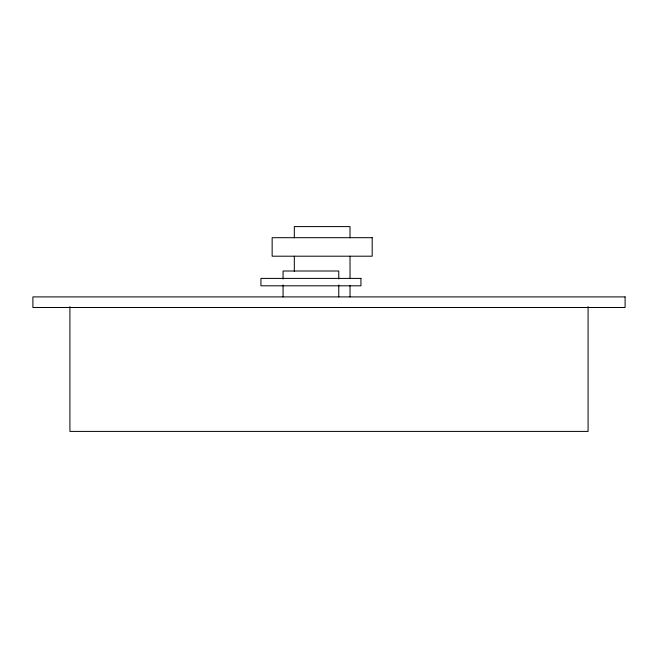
<?xml version="1.0" encoding="UTF-8"?>
<svg xmlns="http://www.w3.org/2000/svg" width="658" height="658" viewBox="0 0 658 658"><rect width="100%" height="100%" fill="white"/><g stroke="black" fill="none" stroke-linecap="round" stroke-linejoin="round"><path stroke-width="0.99" d="M588.087 306.595L588.087 431.409L69.912 431.409L69.912 306.595M350.023 237.818L350.023 226.591L294.323 226.591L294.323 237.818M350.023 256.201L350.023 278.589M350.023 285.712L350.023 296.906M338.771 278.976L338.771 271.006L283.063 271.006L283.063 278.976M338.771 284.955L338.771 296.906M294.323 256.201L294.323 271.466M283.063 284.955L283.063 296.906M372.189 237.694L272.149 237.694L272.149 256.201L372.189 256.201L372.189 237.694M360.946 278.4L260.938 278.4L260.938 285.811L360.946 285.811L360.946 278.4M625.1 296.906L32.9 296.906L32.9 307.5L625.1 307.5L625.1 296.906"/></g></svg>
